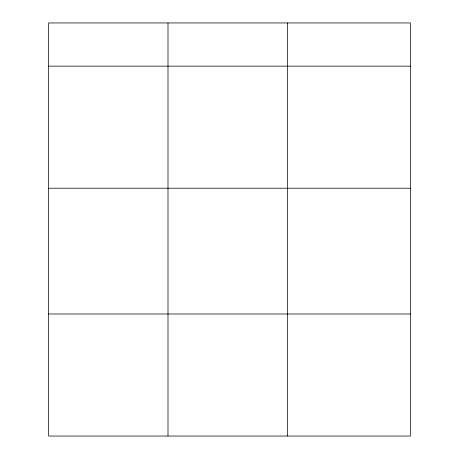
<?xml version="1.0" encoding="UTF-8"?>
<svg xmlns="http://www.w3.org/2000/svg" width="459" height="459" viewBox="0 0 459 459"><rect width="100%" height="100%" fill="white"/><g stroke="black" fill="none" stroke-linecap="round" stroke-linejoin="round"><path stroke-width="0.69" d="M410.392 188.213L410.392 22.95L48.608 22.95L48.608 436.05L410.392 436.05L410.392 188.213L48.608 188.213M48.608 66.148L410.392 66.148M48.608 313.985L410.392 313.985M287.386 22.95L287.386 436.05M167.994 22.95L167.994 436.05"/></g></svg>
